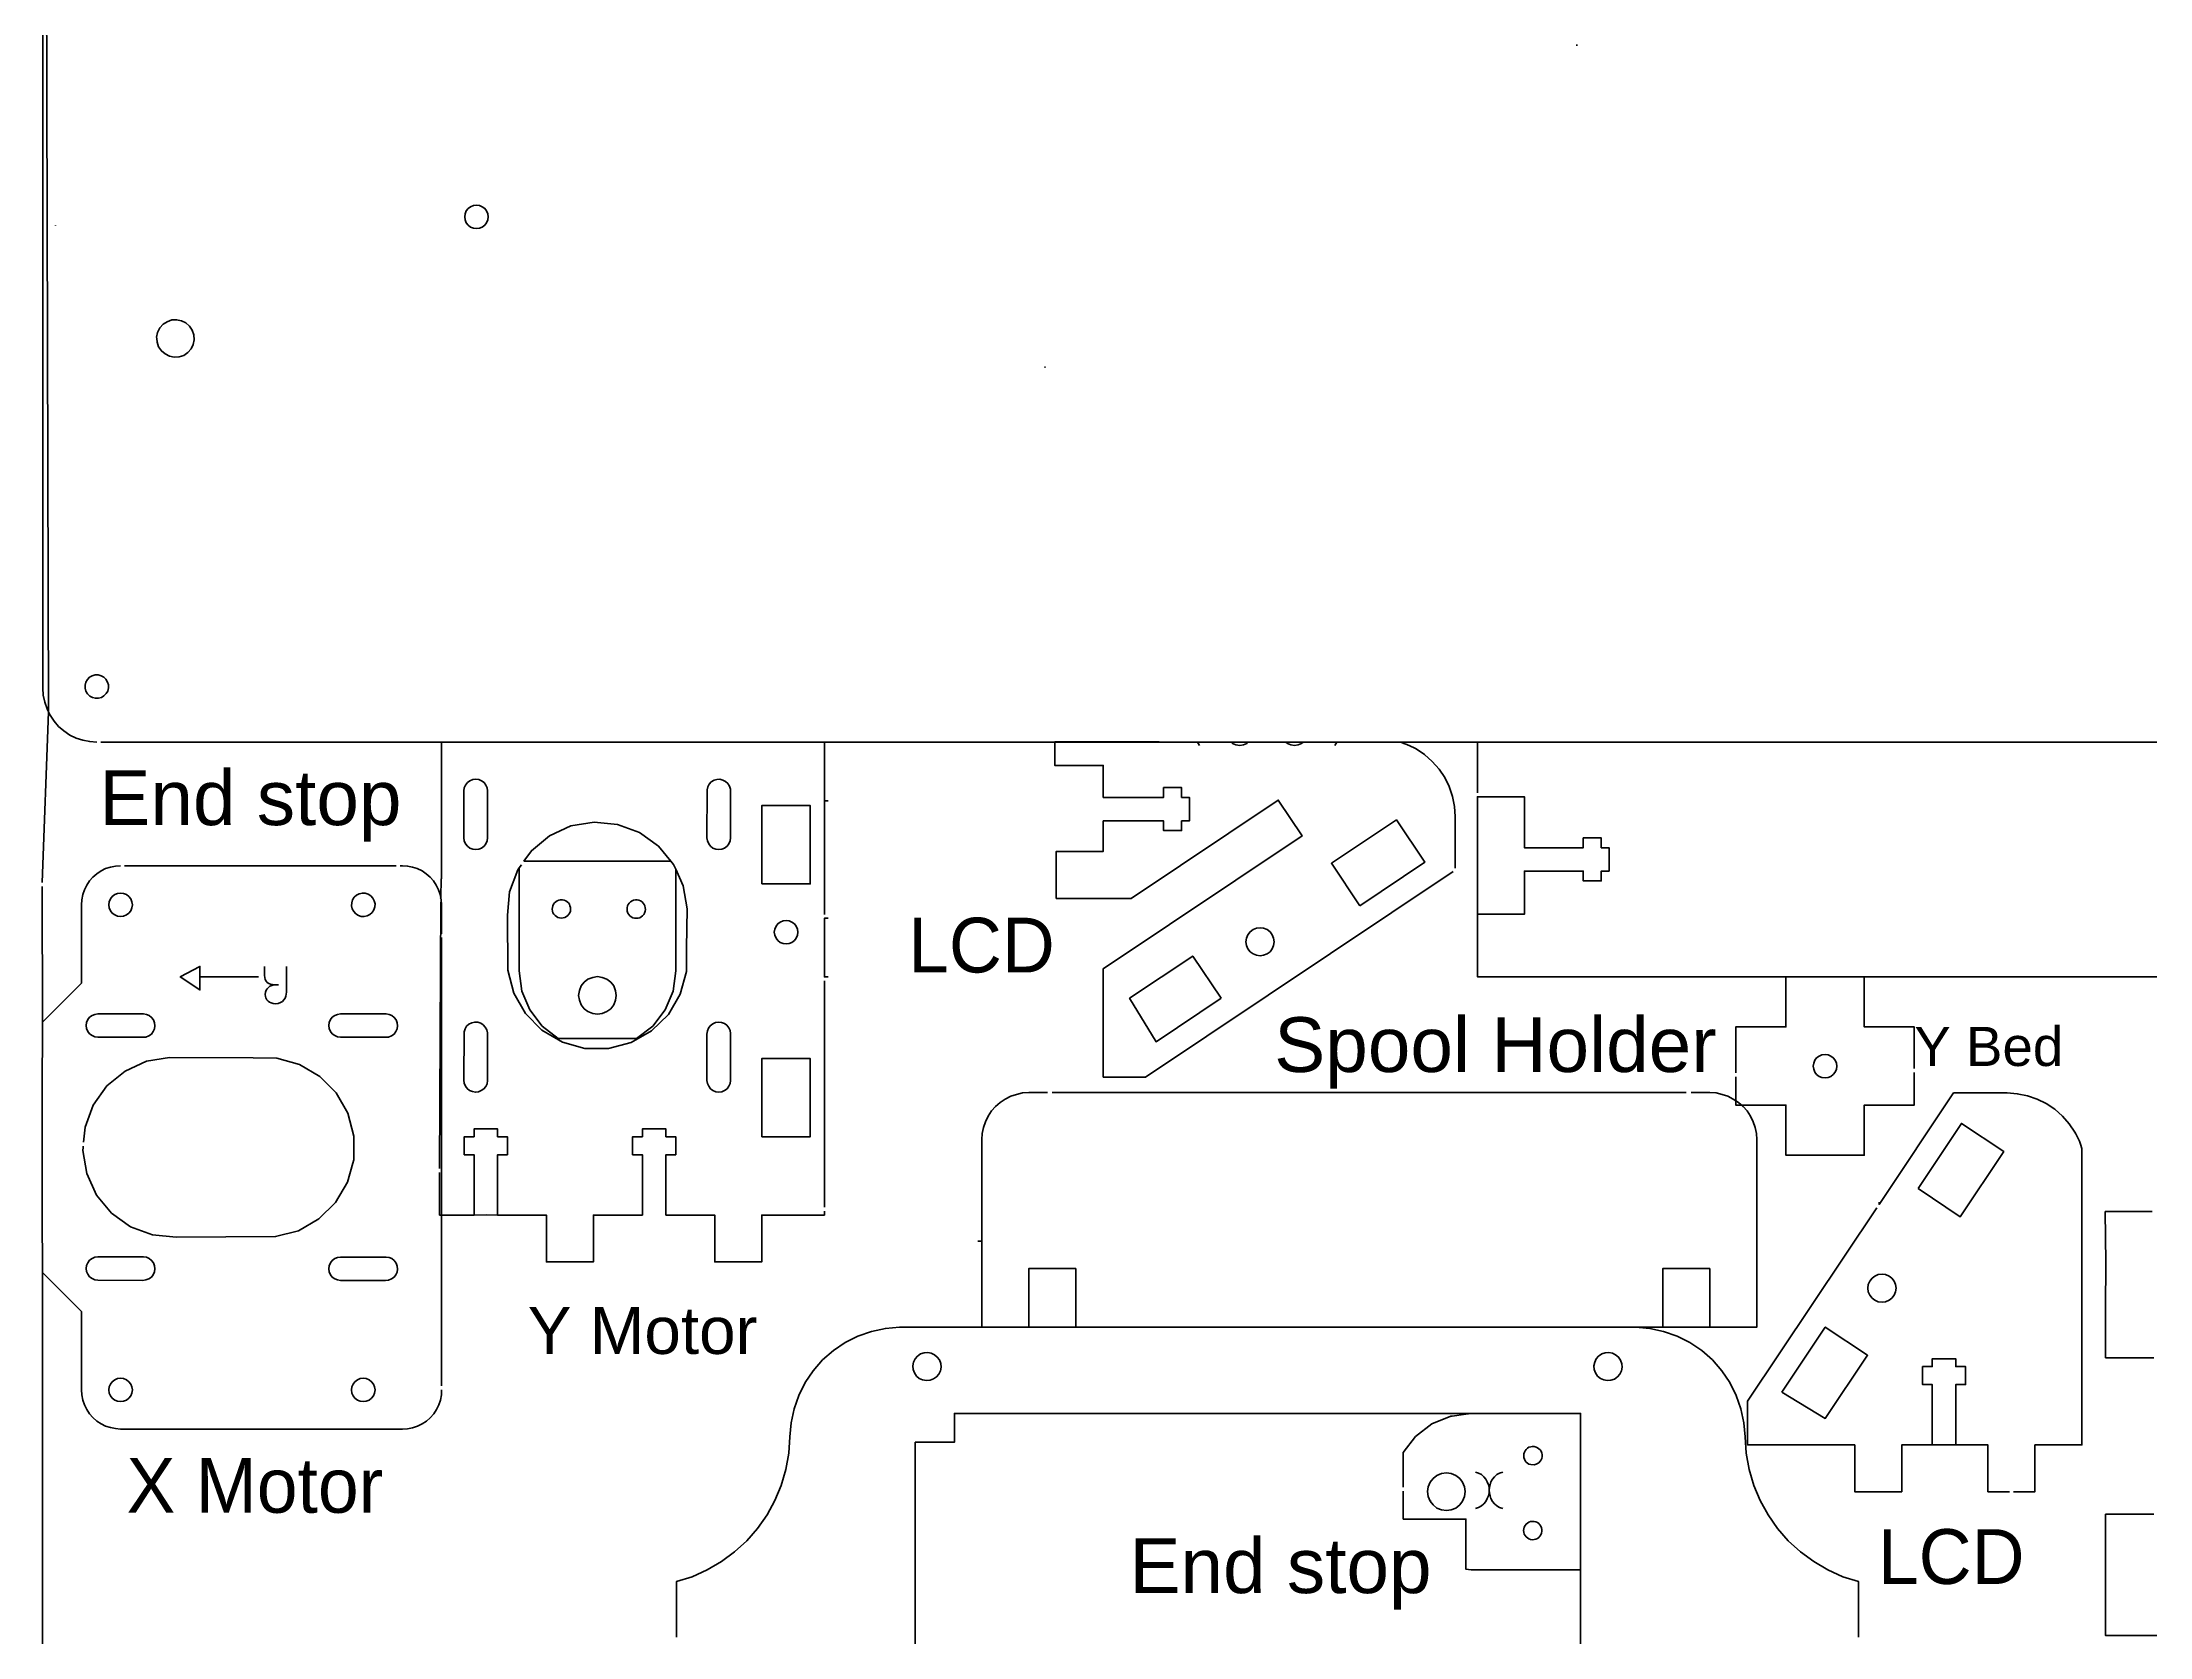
# Model space of a CAD drawing. Extents: x 0 to 1343, y -5 to 600.
# Drawn here: x 808 to 1077.2, y 157.8 to 361.7 of the extents above; entities that cross this region are included whole.
import ezdxf

# ---------------------------------------------------------------- set-up
doc = ezdxf.new("R2010")
doc.units = 0
doc.layers.get('0').update_dxf_attribs({"linetype": 'CONTINUOUS', "true_color": 0xffffff})
doc.layers.add('LAY001', color=7, linetype='CONTINUOUS', true_color=0xffffff)
doc.styles.add('textstyle11', font='')
doc.styles.add('textstyle17', font='')
doc.styles.add('textstyle2', font='')
doc.styles.add('textstyle22', font='')
doc.styles.add('textstyle26', font='')
doc.styles.add('textstyle27', font='')
doc.styles.add('textstyle28', font='')
doc.styles.add('textstyle31', font='')
doc.styles.add('textstyle6', font='')
doc.styles.get('textstyle11').set_extended_font_data('Liberation Sans', italic=True)
doc.styles.get('textstyle17').set_extended_font_data('Liberation Sans', italic=True)
doc.styles.get('textstyle2').set_extended_font_data('Liberation Sans', italic=True)
doc.styles.get('textstyle22').set_extended_font_data('Liberation Sans', italic=True)
doc.styles.get('textstyle26').set_extended_font_data('Liberation Sans', italic=True)
doc.styles.get('textstyle27').set_extended_font_data('Liberation Sans', italic=True)
doc.styles.get('textstyle28').set_extended_font_data('Liberation Sans', italic=True)
doc.styles.get('textstyle31').set_extended_font_data('Liberation Sans', italic=True)
doc.styles.get('textstyle6').set_extended_font_data('Liberation Sans', italic=True)

msp = doc.modelspace()

# ---------------------------------------------------------------- linework, layer by layer
at = {"layer": 'LAY001', "color": 7, "lineweight": 35, "true_color": 0xffffff}
for points in [[(807.975, 574.775), (808.775, 276.05), (808.6, 276.45), (808.3, 277.3), (808.125, 278.175), (808.075, 279.075), (808.075, 279.275), (808.05, 334.7), (808.05, 442.2), (808.05, 452.2), (808.05, 457.2), (808.05, 507.2), (807.975, 574.775), (807.975, 575.275), (807.975, 575.575)], [(1004.1, 361.25), (1003.95, 361.25)], [(809.675, 338.225), (809.675, 338.25)], [(936.15, 320.125), (936, 320.125)], [(807.975, 254.25), (808.775, 276.05), (809, 275.65), (809.5, 274.875), (810.075, 274.2), (810.75, 273.625), (811.5, 273.1), (812.325, 272.7), (813.175, 272.425), (814.05, 272.25), (814.95, 272.175)], [(858.975, 272.175), (815.45, 272.175)], [(988.2, 255.65), (948.925, 229.375), (943.525, 229.375), (943.525, 243.225), (968.925, 260.2), (965.875, 264.775), (947.1, 252.225), (937.525, 252.225), (937.525, 258.225), (942.6, 258.225), (943.525, 258.225), (943.525, 261.825), (943.525, 262.125), (951.225, 262.125), (951.225, 260.875), (953.525, 260.875), (953.525, 262.125), (954.525, 262.125), (954.525, 265.125), (953.525, 265.125), (953.525, 266.375), (951.225, 266.375), (951.225, 265.125), (943.525, 265.125), (943.525, 265.425), (943.525, 269.225), (937.325, 269.225), (937.325, 272.175), (955.3, 272.175), (950.65, 272.225), (948.9, 272.225), (948.4, 272.225), (937.325, 272.225), (937.325, 272.175), (935.3, 272.175), (934.8, 272.175), (907.9, 272.175), (907.4, 272.175), (905, 272.175), (875, 272.175), (858.975, 272.175), (858.975, 258.5), (858.975, 254.8), (858.975, 254.7), (858.925, 254.7), (858.9, 252.325), (858.825, 252.7), (858.625, 253.325), (858.325, 253.9), (857.975, 254.45), (857.525, 254.925), (857.05, 255.375), (856.5, 255.725), (855.9, 256.025), (855.3, 256.225), (854.65, 256.35), (854, 256.4), (853.7, 256.4)], [(907.9, 272.175), (907.9, 272.125), (907.9, 264.675), (907.9, 250.175)], [(959.85, 272.175), (960.05, 272.025), (960.475, 271.85), (960.95, 271.775), (961.425, 271.85), (961.85, 272.025), (962.05, 272.175), (959.85, 272.175), (958.4, 272.2), (957.9, 272.2), (955.575, 272.175), (955.3, 272.175)], [(955.575, 272.175), (955.8, 271.775)], [(966.85, 272.175), (962.05, 272.175)], [(973.35, 272.175), (969.05, 272.175)], [(973.1, 271.775), (973.35, 272.175), (979.7, 272.175), (981.525, 272.175)], [(991.325, 272.2), (981.525, 272.175), (981.925, 272.025), (982.3, 271.9), (983.25, 271.45), (983.475, 271.325), (984.575, 270.6), (985.55, 269.725), (986.425, 268.75), (987.15, 267.675), (987.725, 266.5), (988.15, 265.25), (988.4, 263.975), (988.475, 262.675), (988.475, 256.35), (988.475, 256.075)], [(991.325, 265.7), (991.325, 272.2), (998.85, 272.2), (999.35, 272.2), (1004.375, 272.2), (1004.725, 272.2), (1012.6, 272.2), (1016.125, 272.2), (1016.925, 272.2), (1030.1, 272.2), (1042.6, 272.2), (1052.2, 272.2), (1052.7, 272.2), (1055.1, 272.2), (1063.45, 272.175), (1066.875, 272.175), (1113.95, 272.175), (1114.025, 272.2)], [(908.4, 264.675), (907.9, 264.675)], [(991.325, 250.2), (997.325, 250.2), (997.325, 255.7), (1004.825, 255.7), (1004.825, 254.45), (1007.125, 254.45), (1007.125, 255.7), (1008.125, 255.7), (1008.125, 258.7), (1007.125, 258.7), (1007.125, 259.95), (1004.825, 259.95), (1004.825, 258.7), (997.325, 258.7), (997.325, 265.2), (991.325, 265.2), (991.325, 250.2), (991.325, 242.2), (1030.725, 242.2), (1040.725, 242.2)], [(818, 256.4), (817.35, 256.35), (816.7, 256.225), (816.075, 256.025), (815.5, 255.725), (814.95, 255.375), (814.45, 254.925), (814.025, 254.45), (813.675, 253.9), (813.375, 253.325), (813.175, 252.7), (813.05, 252.05), (813, 251.4), (813, 241.4), (808, 236.4)], [(853.2, 256.4), (849.875, 256.4), (849, 256.4), (844.85, 256.4), (843.8, 256.4), (822.825, 256.4), (818.5, 256.4)], [(869.2, 256.525), (868.9, 256.125), (868.725, 255.875), (867.675, 253.05), (867.4, 250.075), (867.475, 243.025), (868.225, 240.125), (869.725, 237.5), (871.825, 235.375), (874.425, 233.85), (877.3, 233.05), (880.325, 233.05), (883.225, 233.8), (885.825, 235.275), (887.975, 237.4), (889.475, 239.975), (890.275, 242.875), (890.3, 245.875), (890.375, 250.875), (889.875, 253.825), (888.9, 255.975), (888.625, 256.55), (888.3, 256.975)], [(888.9, 255.975), (888.9, 242.975), (888.575, 240.375), (887.575, 237.975), (885.975, 235.9), (883.9, 234.325), (873.9, 234.325), (871.85, 235.9), (870.25, 237.975), (869.25, 240.375), (868.9, 242.975), (868.9, 256.125)], [(808, 137.225), (808, 204.4), (807.975, 211.925), (807.975, 219.75), (807.975, 227.825), (808, 235.9), (808, 236.4), (807.975, 253.75)], [(858.975, 254.7), (858.925, 254.7)], [(858.75, 217.7), (858.9, 251.75)], [(858.9, 252.25), (858.85, 252.25), (858.9, 252.25), (858.9, 252.325), (858.9, 252.25), (858.95, 252.05), (859, 251.4), (859, 250.9), (859, 247.7)], [(908.4, 249.675), (907.9, 249.675), (907.9, 242.175), (908.4, 242.175)], [(859, 247.2), (859, 211.75), (863.15, 211.75)], [(838.15, 241.175), (837.95, 241.175), (837.7, 241.175), (837.625, 241.175), (837.7, 241.175), (837.4, 241.2), (837.15, 241.25), (836.925, 241.35), (836.725, 241.475), (836.575, 241.65), (836.475, 241.85), (836.4, 242.1), (836.375, 242.375), (836.375, 243.525)], [(837.625, 241.175), (837.325, 241.1), (837.075, 241), (836.875, 240.85), (836.7, 240.675), (836.575, 240.475), (836.5, 240.225), (836.475, 239.95), (836.5, 239.7), (836.55, 239.5), (836.675, 239.275), (836.825, 239.1), (837, 238.975), (837.225, 238.85), (837.475, 238.775), (837.75, 238.75), (838.125, 238.8), (838.425, 238.9), (838.675, 239.05), (838.85, 239.25), (839, 239.475), (839.1, 239.725), (839.175, 240.225), (839.175, 243.525)], [(835.625, 242.175), (828.125, 242.175)], [(907.9, 212.75), (907.9, 241.675)], [(1024.325, 229.925), (1024.325, 235.8), (1024.725, 235.8), (1025.225, 235.8), (1030.725, 235.8), (1030.725, 242.2)], [(1090.6, 242.2), (1090.1, 242.2), (1040.725, 242.2), (1040.725, 235.8), (1046.225, 235.8), (1047.125, 235.8), (1047.125, 230.475)], [(813.225, 220.55), (813.2, 220.4), (813.175, 220), (813.675, 217.05), (814.9, 214.3), (816.825, 212), (819.275, 210.25), (822.075, 209.2), (825.075, 208.925), (837.8, 209), (840.7, 209.75), (843.325, 211.25), (845.45, 213.35), (846.975, 215.95), (847.65, 218.375), (847.775, 218.825), (847.775, 220.4), (847.775, 221.825), (847.025, 224.75), (845.55, 227.35), (843.425, 229.475), (840.85, 231), (837.95, 231.8), (834.95, 231.825), (824.25, 231.9), (821.3, 231.4), (818.575, 230.15), (816.25, 228.25), (814.5, 225.8), (813.45, 223), (813.275, 221.05)], [(1047.125, 229.975), (1047.125, 225.8), (1040.725, 225.8), (1040.725, 219.4), (1030.725, 219.4), (1030.725, 225.8), (1024.625, 225.8), (1024.325, 225.8), (1024.325, 226.35), (1024.325, 229.425)], [(936.4, 227.4), (934, 227.4), (933.225, 227.35), (932.45, 227.175), (931.725, 226.925), (931, 226.575), (930.35, 226.15), (929.775, 225.625), (929.25, 225.05), (928.825, 224.4), (928.475, 223.675), (928.225, 222.95), (928.05, 222.175), (928, 221.4), (928, 208.4), (928, 197.4), (934, 197.4), (934, 204.9), (940, 204.9), (940, 197.4), (1011.5, 197.4), (1013.325, 197.25), (1015.1, 196.875), (1016.825, 196.25), (1018.45, 195.45), (1019.975, 194.425), (1021.325, 193.225), (1022.525, 191.85), (1023.55, 190.35), (1024.375, 188.7), (1024.975, 187), (1025.35, 185.2), (1025.5, 183.4), (1025.65, 181.3), (1026.025, 179.225), (1026.625, 177.2), (1027.425, 175.275), (1028.45, 173.425), (1029.65, 171.7), (1031.025, 170.125), (1032.575, 168.7), (1034.275, 167.45), (1036.075, 166.4), (1038, 165.525), (1040, 164.9), (1040, 158.3), (1040, 157.8)], [(937, 227.4), (938, 227.4), (1018, 227.4)], [(1018.6, 227.4), (1021, 227.4), (1021.8, 227.35), (1022.575, 227.175), (1023.3, 226.925), (1024, 226.575), (1024.675, 226.15), (1025.25, 225.625), (1025.775, 225.05), (1026.2, 224.4), (1026.55, 223.675), (1026.8, 222.95), (1026.95, 222.175), (1027, 221.4), (1027, 197.4), (1021, 197.4), (1021, 204.9), (1015, 204.9), (1015, 197.4), (1021, 197.4)], [(1042.625, 213.375), (1042.625, 213.1), (1052.15, 227.35), (1058.975, 227.35), (1060.275, 227.25), (1061.575, 227), (1062.8, 226.575), (1063.975, 226), (1065.075, 225.275), (1066.05, 224.4), (1066.9, 223.425), (1067.625, 222.35), (1067.75, 222.125), (1068.225, 221.175), (1068.35, 220.8), (1068.525, 220.25), (1068.525, 219.05), (1068.525, 202.325), (1068.525, 201.325), (1068.525, 199.925), (1068.525, 199.15), (1068.525, 198.65), (1068.525, 182.375), (1062.525, 182.375), (1062.525, 176.375), (1059.8, 176.375)], [(866.15, 211.75), (872.4, 211.75), (872.4, 205.75), (872.5, 205.75), (872.4, 205.75), (872.5, 205.75), (872.725, 205.75), (875.725, 205.75), (878.4, 205.75), (878.4, 211.75), (884.65, 211.75), (884.65, 219.45), (883.4, 219.45), (883.4, 221.75), (884.65, 221.75), (884.65, 222.75), (887.65, 222.75), (887.65, 221.75), (888.9, 221.75), (888.9, 219.45), (887.65, 219.45), (887.65, 211.75), (893.9, 211.75), (893.9, 205.75), (899.9, 205.75), (899.9, 211.75), (907.9, 211.75), (907.9, 212.25)], [(858.75, 217.2), (858.75, 211.75), (859, 211.75), (859, 189.9)], [(1049.425, 182.375), (1049.125, 182.375), (1047.6, 182.375), (1046.85, 182.375), (1045.525, 182.375), (1045.525, 176.375), (1040.15, 176.375), (1039.525, 176.375), (1039.525, 182.375), (1025.825, 182.375), (1025.825, 187.975), (1042.35, 212.675)], [(1077.525, 212.2), (1072.525, 212.2), (1071.525, 212.2), (1071.575, 205.675), (1071.55, 199.775), (1071.55, 193.5), (1077.725, 193.5)], [(927.5, 208.4), (928, 208.4)], [(859, 189.4), (858.975, 188.75), (858.85, 188.1), (858.65, 187.475), (858.35, 186.875), (858, 186.325), (857.55, 185.85), (857.075, 185.4), (856.525, 185.05), (855.925, 184.75), (855.3, 184.55), (854.65, 184.425), (854, 184.4), (849, 184.4), (818, 184.4), (817.35, 184.45), (816.7, 184.575), (816.075, 184.775), (815.5, 185.075), (814.95, 185.425), (814.45, 185.875), (814.025, 186.35), (813.675, 186.9), (813.375, 187.475), (813.175, 188.1), (813.05, 188.75), (813, 189.4), (813, 199.4), (808, 204.4)], [(928, 197.4), (917.5, 197.4), (915.7, 197.25), (913.9, 196.875), (912.175, 196.25), (910.55, 195.45), (909.05, 194.425), (907.675, 193.225), (906.475, 191.85), (905.45, 190.35), (904.625, 188.7), (904.025, 187), (903.65, 185.2), (903.5, 183.4), (903.35, 181.3), (902.975, 179.225), (902.375, 177.2), (901.575, 175.275), (900.575, 173.425), (899.35, 171.7), (897.975, 170.125), (896.425, 168.7), (894.75, 167.45), (892.925, 166.4), (891, 165.525), (889, 164.9), (889, 158.3), (889, 157.8)], [(940, 197.4), (934, 197.4)], [(1011.5, 197.4), (1015, 197.4)], [(1052.35, 182.375), (1051.35, 182.375), (1049.425, 182.375), (1049.425, 190.075), (1048.175, 190.075), (1048.175, 192.375), (1049.425, 192.375), (1049.425, 193.375), (1052.425, 193.375), (1052.425, 192.375), (1053.675, 192.375), (1053.675, 190.075), (1052.425, 190.075), (1052.425, 182.375), (1052.725, 182.375), (1056.525, 182.375), (1056.525, 176.375), (1059.3, 176.375)], [(1004.5, 166.4), (1004.5, 134.4), (924.5, 134.4), (924.5, 139), (919.65, 139), (919.5, 139), (919.5, 182.7), (924.5, 182.7), (924.5, 186.4), (990.5, 186.4), (989.85, 186.3), (988.075, 186.05), (987.925, 186.05), (985.5, 185.05), (983.425, 183.45), (981.85, 181.4), (981.85, 176.95)], [(981.85, 176.45), (981.85, 172.9), (989.85, 172.9), (989.85, 166.475), (990.5, 166.4), (1004.5, 166.4), (1004.5, 186.4), (990.5, 186.4)], [(991.075, 178.9), (991.475, 178.775), (991.85, 178.575), (992.15, 178.3), (992.4, 178), (992.575, 177.65), (992.725, 177.275), (992.8, 176.925), (992.85, 176.925), (992.925, 177.275), (993.05, 177.65), (993.25, 178), (993.5, 178.3), (993.8, 178.575), (994.15, 178.775), (994.575, 178.9)], [(985.425, 175.2), (985.275, 175.2)], [(994.575, 174.225), (994.15, 174.35), (993.8, 174.575), (993.5, 174.85), (993.25, 175.15), (993.05, 175.5), (992.925, 175.85), (992.85, 176.225), (992.8, 176.225), (992.725, 175.85), (992.575, 175.5), (992.4, 175.15), (992.15, 174.85), (991.85, 174.575), (991.475, 174.35), (991.075, 174.225)], [(1077.725, 173.5), (1071.55, 173.5), (1071.55, 158), (1078.325, 158)]]:
    msp.add_lwpolyline(points, dxfattribs=at)
for points in [[(863.85, 337.875), (864.2, 338.025), (864.525, 338.275), (864.75, 338.575), (864.9, 338.95), (864.95, 339.325), (864.9, 339.725), (864.75, 340.075), (864.525, 340.4), (864.2, 340.625), (863.85, 340.775), (863.45, 340.825), (863.075, 340.775), (862.7, 340.625), (862.4, 340.4), (862.15, 340.075), (862.025, 339.725), (861.95, 339.325), (862.025, 338.95), (862.15, 338.575), (862.4, 338.275), (862.7, 338.025), (863.075, 337.875), (863.45, 337.825)], [(825.475, 321.425), (826.075, 321.625), (826.6, 321.975), (827, 322.45), (827.275, 323.025), (827.4, 323.625), (827.35, 324.225), (827.35, 324.25), (827.35, 324.225), (827.35, 324.25), (827.15, 324.85), (826.8, 325.375), (826.325, 325.775), (825.775, 326.05), (825.15, 326.175), (824.525, 326.15), (823.95, 325.925), (823.425, 325.6), (823, 325.125), (822.725, 324.55), (822.6, 323.95), (822.625, 323.775), (822.65, 323.325), (822.85, 322.725), (823.2, 322.2), (823.675, 321.8), (824.225, 321.525), (824.85, 321.4)], [(815.175, 277.8), (815.55, 277.9), (815.875, 278.1), (816.15, 278.4), (816.35, 278.725), (816.45, 279.125), (816.45, 279.5), (816.325, 279.875), (816.125, 280.225), (815.85, 280.5), (815.5, 280.675), (815.125, 280.775), (814.75, 280.775), (814.35, 280.675), (814.025, 280.475), (813.75, 280.175), (813.55, 279.85), (813.475, 279.45), (813.475, 279.075), (813.575, 278.7), (813.775, 278.35), (814.05, 278.075), (814.4, 277.9), (814.775, 277.8)], [(967.95, 271.775), (967.475, 271.85), (967.05, 272.025), (966.85, 272.175), (969.05, 272.175), (968.85, 272.025), (968.425, 271.85)], [(863.35, 258.45), (863.75, 258.5), (864.1, 258.65), (864.425, 258.9), (864.65, 259.2), (864.8, 259.575), (864.85, 259.95), (864.85, 265.95), (864.8, 266.35), (864.65, 266.7), (864.425, 267.025), (864.1, 267.25), (863.75, 267.4), (863.35, 267.45), (862.975, 267.4), (862.6, 267.25), (862.3, 267.025), (862.05, 266.7), (861.9, 266.35), (861.85, 265.95), (861.85, 259.95), (861.9, 259.575), (862.05, 259.2), (862.3, 258.9), (862.6, 258.65), (862.975, 258.5)], [(894.8, 258.5), (895.15, 258.65), (895.475, 258.9), (895.7, 259.2), (895.85, 259.575), (895.9, 259.95), (895.9, 266.2), (895.775, 266.575), (895.575, 266.9), (895.275, 267.175), (894.925, 267.35), (894.55, 267.45), (894.175, 267.425), (893.8, 267.325), (893.45, 267.1), (893.2, 266.825), (893, 266.475), (892.925, 266.1), (892.9, 259.95), (892.975, 259.575), (893.125, 259.2), (893.35, 258.9), (893.65, 258.65), (894.025, 258.5), (894.4, 258.45)], [(899.9, 254.075), (899.9, 264.075), (906.1, 264.075), (906.1, 254.075)], [(869.525, 256.975), (870.475, 258.3), (872.8, 260.225), (875.525, 261.475), (878.475, 261.95), (881.475, 261.675), (884.275, 260.625), (886.725, 258.875), (888.3, 256.975)], [(976.275, 251.275), (984.6, 256.85), (980.975, 262.25), (972.675, 256.7)], [(818, 249.9), (818.375, 249.95), (818.75, 250.1), (819.05, 250.35), (819.3, 250.65), (819.45, 251), (819.5, 251.4), (819.45, 251.8), (819.3, 252.15), (819.05, 252.45), (818.75, 252.7), (818.375, 252.85), (818, 252.9), (817.6, 252.85), (817.25, 252.7), (816.925, 252.45), (816.7, 252.15), (816.55, 251.8), (816.5, 251.4), (816.55, 251), (816.7, 250.65), (816.925, 250.35), (817.25, 250.1), (817.6, 249.95)], [(849.125, 249.9), (849.5, 250), (849.85, 250.175), (850.15, 250.425), (850.35, 250.775), (850.475, 251.15), (850.5, 251.525), (850.4, 251.925), (850.225, 252.25), (849.95, 252.55), (849.625, 252.75), (849.25, 252.875), (848.875, 252.9), (848.475, 252.8), (848.125, 252.625), (847.85, 252.375), (847.625, 252.025), (847.525, 251.65), (847.5, 251.275), (847.575, 250.875), (847.775, 250.55), (848.025, 250.25), (848.375, 250.05), (848.725, 249.925), (849, 249.9)], [(874.075, 249.725), (873.85, 249.775), (873.675, 249.9), (873.5, 250.025), (873.35, 250.2), (873.225, 250.375), (873.175, 250.6), (873.125, 250.825), (873.15, 251.05), (873.2, 251.275), (873.3, 251.475), (873.425, 251.65), (873.575, 251.8), (873.75, 251.925), (873.975, 252), (874.175, 252.05), (874.425, 252.05), (874.65, 252), (874.85, 251.925), (875.025, 251.8), (875.2, 251.65), (875.325, 251.475), (875.4, 251.275), (875.475, 251.05), (875.45, 250.6), (875.375, 250.375), (875.25, 250.2), (875.125, 250.025), (874.95, 249.9), (874.75, 249.775), (874.525, 249.725), (874.3, 249.7)], [(883.875, 249.675), (883.65, 249.7), (883.425, 249.75), (883.225, 249.875), (883.05, 250), (882.925, 250.175), (882.8, 250.35), (882.725, 250.575), (882.7, 250.8), (882.7, 251.025), (882.75, 251.25), (882.85, 251.45), (882.975, 251.625), (883.15, 251.775), (883.325, 251.9), (883.525, 251.975), (883.75, 252.025), (883.975, 252.025), (884.2, 251.975), (884.425, 251.9), (884.6, 251.775), (884.75, 251.625), (884.875, 251.45), (884.975, 251.25), (885.025, 251.025), (885.05, 250.8), (885, 250.575), (884.925, 250.35), (884.825, 250.175), (884.675, 250), (884.5, 249.875), (884.325, 249.75), (884.1, 249.7)], [(903, 246.4), (903.4, 246.45), (903.75, 246.6), (904.075, 246.85), (904.3, 247.15), (904.45, 247.525), (904.5, 247.9), (904.45, 248.3), (904.3, 248.65), (904.075, 248.975), (903.75, 249.2), (903.4, 249.35), (903, 249.4), (902.625, 249.35), (902.25, 249.2), (901.95, 248.975), (901.725, 248.65), (901.575, 248.3), (901.5, 247.9), (901.575, 247.525), (901.725, 247.15), (901.95, 246.85), (902.25, 246.6), (902.625, 246.45)], [(963.075, 244.95), (962.65, 245.125), (962.275, 245.4), (961.975, 245.775), (961.8, 246.2), (961.75, 246.675), (961.8, 247.15), (961.975, 247.575), (962.275, 247.95), (962.65, 248.225), (963.075, 248.425), (963.55, 248.475), (964, 248.425), (964.45, 248.225), (964.825, 247.95), (965.1, 247.575), (965.275, 247.15), (965.35, 246.675), (965.275, 246.2), (965.1, 245.775), (964.825, 245.4), (964.45, 245.125), (964, 244.95), (963.55, 244.875)], [(828.125, 242.175), (828.125, 243.525), (825.625, 242.175), (828.125, 240.525)], [(958.575, 239.45), (954.95, 244.85), (946.875, 239.45), (950.275, 233.9)], [(879.525, 237.5), (880.1, 237.75), (880.6, 238.125), (881, 238.625), (881.225, 239.2), (881.3, 239.825), (881.225, 240.425), (881, 241.025), (880.6, 241.525), (880.1, 241.9), (879.525, 242.125), (878.9, 242.225), (878.3, 242.125), (877.7, 241.9), (877.225, 241.525), (876.825, 241.025), (876.6, 240.45), (876.5, 239.825), (876.6, 239.2), (876.825, 238.625), (877.225, 238.125), (877.7, 237.75), (878.3, 237.5), (878.9, 237.425)], [(820.85, 234.475), (821.225, 234.5), (821.6, 234.65), (821.925, 234.875), (822.15, 235.2), (822.325, 235.55), (822.375, 235.925), (822.325, 236.325), (822.2, 236.7), (821.95, 237), (821.65, 237.25), (821.3, 237.4), (820.9, 237.475), (815.075, 237.45), (814.7, 237.4), (814.35, 237.25), (814.025, 237.025), (813.8, 236.725), (813.65, 236.35), (813.6, 235.975), (813.65, 235.575), (813.8, 235.225), (814.025, 234.925), (814.35, 234.675), (814.7, 234.525), (815.075, 234.475)], [(851.85, 234.475), (852.225, 234.5), (852.6, 234.65), (852.925, 234.875), (853.15, 235.2), (853.325, 235.55), (853.375, 235.925), (853.325, 236.325), (853.2, 236.7), (852.95, 237), (852.65, 237.25), (852.3, 237.4), (851.9, 237.475), (846.075, 237.45), (845.7, 237.4), (845.35, 237.25), (845.025, 237.025), (844.8, 236.725), (844.65, 236.35), (844.6, 235.975), (844.65, 235.575), (844.8, 235.225), (845.025, 234.925), (845.35, 234.675), (845.7, 234.525), (846.075, 234.475)], [(863.725, 227.5), (864.075, 227.65), (864.4, 227.875), (864.65, 228.175), (864.8, 228.525), (864.85, 228.925), (864.85, 235.05), (864.775, 235.425), (864.575, 235.775), (864.325, 236.05), (864, 236.275), (863.625, 236.4), (863.225, 236.4), (862.85, 236.325), (862.5, 236.15), (862.2, 235.875), (862, 235.55), (861.875, 235.175), (861.85, 228.975), (861.9, 228.6), (862.05, 228.225), (862.275, 227.925), (862.575, 227.675), (862.95, 227.525), (863.325, 227.45)], [(894.4, 227.45), (894.8, 227.5), (895.15, 227.65), (895.475, 227.9), (895.7, 228.2), (895.85, 228.575), (895.9, 228.95), (895.9, 234.9), (895.9, 234.95), (895.9, 234.9), (895.9, 234.95), (895.85, 235.325), (895.7, 235.675), (895.45, 236), (895.15, 236.225), (894.775, 236.375), (894.375, 236.4), (894, 236.35), (893.65, 236.2), (893.325, 235.95), (893.1, 235.625), (892.95, 235.275), (892.9, 234.875), (892.9, 228.95), (892.975, 228.575), (893.125, 228.2), (893.35, 227.9), (893.65, 227.65), (894.025, 227.5)], [(899.9, 221.75), (899.9, 231.75), (906.1, 231.75), (906.1, 221.75)], [(1036.1, 229.325), (1036.475, 229.475), (1036.775, 229.725), (1037.025, 230.025), (1037.175, 230.4), (1037.225, 230.775), (1037.175, 231.175), (1037.025, 231.525), (1036.775, 231.85), (1036.475, 232.075), (1036.1, 232.225), (1035.725, 232.275), (1035.325, 232.225), (1034.975, 232.075), (1034.65, 231.85), (1034.425, 231.525), (1034.275, 231.175), (1034.225, 230.775), (1034.275, 230.4), (1034.425, 230.025), (1034.65, 229.725), (1034.975, 229.475), (1035.325, 229.325), (1035.725, 229.275)], [(864.725, 211.775), (863.15, 211.75), (863.15, 219.45), (861.9, 219.45), (861.9, 221.75), (863.15, 221.75), (863.15, 222.75), (866.15, 222.75), (866.15, 221.75), (867.4, 221.75), (867.4, 219.45), (866.15, 219.45), (866.15, 211.75)], [(1047.6, 215.15), (1053.15, 223.45), (1058.55, 219.85), (1053, 211.525)], [(820.85, 203.4), (821.225, 203.45), (821.6, 203.6), (821.925, 203.825), (822.15, 204.125), (822.325, 204.5), (822.375, 204.875), (822.325, 205.275), (822.2, 205.625), (821.95, 205.95), (821.65, 206.2), (821.3, 206.35), (820.9, 206.4), (815.075, 206.4), (814.7, 206.35), (814.35, 206.2), (814.025, 205.975), (813.8, 205.65), (813.65, 205.3), (813.6, 204.925), (813.65, 204.525), (813.8, 204.175), (814.025, 203.85), (814.35, 203.625), (814.7, 203.475), (815.075, 203.425)], [(851.85, 203.375), (852.225, 203.425), (852.6, 203.575), (852.925, 203.8), (853.15, 204.1), (853.325, 204.45), (853.375, 204.85), (853.325, 205.225), (853.2, 205.6), (852.95, 205.925), (852.65, 206.175), (852.3, 206.325), (851.9, 206.375), (846.075, 206.375), (845.7, 206.325), (845.35, 206.175), (845.025, 205.95), (844.8, 205.625), (844.65, 205.275), (844.6, 204.875), (844.65, 204.5), (844.8, 204.125), (845.025, 203.825), (845.35, 203.6), (845.7, 203.45), (846.075, 203.4)], [(1043.45, 200.675), (1043.9, 200.85), (1044.25, 201.125), (1044.55, 201.5), (1044.725, 201.925), (1044.8, 202.4), (1044.725, 202.875), (1044.55, 203.3), (1044.25, 203.675), (1043.9, 203.95), (1043.45, 204.15), (1043, 204.2), (1042.525, 204.15), (1042.1, 203.95), (1041.725, 203.675), (1041.425, 203.3), (1041.25, 202.875), (1041.2, 202.4), (1041.25, 201.925), (1041.425, 201.5), (1041.725, 201.125), (1042.1, 200.85), (1042.525, 200.675), (1043, 200.6)], [(1030.2, 189.125), (1035.75, 197.425), (1041.15, 193.825), (1035.75, 185.75)], [(922.525, 191.425), (922.725, 191.85), (922.8, 192.3), (922.775, 192.775), (922.6, 193.225), (922.325, 193.6), (921.975, 193.9), (921.55, 194.1), (921.1, 194.2), (920.625, 194.15), (920.175, 194), (919.8, 193.725), (919.5, 193.35), (919.3, 192.925), (919.2, 192.475), (919.25, 192), (919.4, 191.575), (919.675, 191.175), (920.025, 190.875), (920.45, 190.675), (920.925, 190.6), (921.4, 190.625), (921.825, 190.8), (922.225, 191.05)], [(1007.9, 190.6), (1008.375, 190.625), (1008.825, 190.775), (1009.2, 191.05), (1009.525, 191.4), (1009.725, 191.825), (1009.8, 192.3), (1009.775, 192.75), (1009.6, 193.2), (1009.35, 193.6), (1008.975, 193.9), (1008.575, 194.1), (1008.1, 194.175), (1007.625, 194.15), (1007.2, 194), (1006.8, 193.725), (1006.5, 193.375), (1006.3, 192.95), (1006.2, 192.475), (1006.25, 192.025), (1006.4, 191.575), (1006.675, 191.175), (1007.025, 190.875), (1007.45, 190.675)], [(818, 187.9), (818.375, 187.95), (818.75, 188.1), (819.05, 188.35), (819.3, 188.65), (819.45, 189), (819.5, 189.4), (819.45, 189.8), (819.3, 190.15), (819.05, 190.45), (818.75, 190.7), (818.375, 190.85), (818, 190.9), (817.6, 190.85), (817.25, 190.7), (816.925, 190.45), (816.7, 190.15), (816.55, 189.8), (816.5, 189.4), (816.55, 189), (816.7, 188.65), (816.925, 188.35), (817.25, 188.1), (817.6, 187.95)], [(849, 187.9), (849.375, 187.95), (849.75, 188.1), (850.05, 188.35), (850.3, 188.65), (850.45, 189), (850.5, 189.4), (850.45, 189.8), (850.3, 190.15), (850.05, 190.45), (849.75, 190.7), (849.375, 190.85), (849, 190.9), (848.6, 190.85), (848.25, 190.7), (847.925, 190.45), (847.7, 190.15), (847.55, 189.8), (847.5, 189.4), (847.55, 189), (847.7, 188.65), (847.925, 188.35), (848.25, 188.1), (848.6, 187.95)], [(998.125, 179.85), (997.9, 179.925), (997.725, 180.05), (997.55, 180.175), (997.425, 180.35), (997.325, 180.55), (997.25, 180.775), (997.225, 181), (997.25, 181.225), (997.325, 181.45), (997.425, 181.625), (997.55, 181.8), (997.725, 181.95), (997.9, 182.075), (998.125, 182.125), (998.35, 182.175), (998.575, 182.15), (998.8, 182.1), (999, 182), (999.175, 181.875), (999.325, 181.725), (999.45, 181.55), (999.525, 181.325), (999.575, 181.125), (999.575, 180.875), (999.525, 180.65), (999.45, 180.45), (999.325, 180.275), (999.175, 180.1), (999, 179.975), (998.8, 179.9), (998.575, 179.825)], [(987.975, 174.075), (988.55, 174.3), (989.05, 174.7), (989.425, 175.2), (989.675, 175.775), (989.75, 176.4), (989.675, 177), (989.425, 177.6), (989.05, 178.075), (988.55, 178.475), (987.975, 178.7), (987.35, 178.8), (986.725, 178.7), (986.15, 178.475), (985.65, 178.075), (985.275, 177.6), (985.025, 177), (984.95, 176.4), (985.025, 175.775), (985.275, 175.2), (985.65, 174.7), (986.15, 174.3), (986.725, 174.075), (987.35, 174)], [(992.825, 176.575), (992.85, 176.925), (992.8, 176.925), (992.825, 176.575), (992.85, 176.225), (992.8, 176.225)], [(998.325, 170.25), (998.1, 170.3), (997.875, 170.375), (997.7, 170.475), (997.525, 170.625), (997.4, 170.8), (997.3, 170.975), (997.225, 171.2), (997.2, 171.425), (997.225, 171.65), (997.3, 171.875), (997.4, 172.075), (997.525, 172.25), (997.7, 172.375), (997.875, 172.5), (998.1, 172.575), (998.325, 172.6), (998.55, 172.6), (998.775, 172.55), (998.975, 172.45), (999.15, 172.325), (999.3, 172.15), (999.425, 171.975), (999.5, 171.775), (999.55, 171.55), (999.55, 171.325), (999.5, 171.1), (999.425, 170.875), (999.3, 170.7), (999.15, 170.55), (998.975, 170.425), (998.775, 170.325), (998.55, 170.275)]]:
    msp.add_lwpolyline(points, close=True, dxfattribs=at)

# ---------------------------------------------------------------- texts
at = {"char_height": 1, "attachment_point": 1, "line_spacing_factor": 2}
for s, insert, style in [('\\fLiberation Sans|b0|i0|c0|p0;\\H7;End stop', (815.281, 268.584), 'textstyle28'), ('\\fDenemo|b0|i0|c0|p0;\\H7;LCD', (918.6, 249.75), 'textstyle6'), ('\\fDenemo|b0|i0|c0|p0;\\H7;LCD', (918.6, 249.75), 'textstyle26'), ('\\fLiberation Sans|b0|i0|c0|p0;\\H7;Spool Holder', (965.357, 237.033), 'textstyle31'), ('\\fLiberation Sans|b0|i0|c0|p0;\\H5;Y Bed', (1047.125, 235.8), 'textstyle11'), ('\\fLiberation Sans|b0|i0|c0|p0;\\H6;Y Motor', (870, 200), 'textstyle17'), ('\\fDenemo|b0|i0|c0|p0;\\H7;X Motor', (818.75, 180.7), 'textstyle2'), ('\\fLiberation Sans|b0|i0|c0|p0;\\H7;End stop', (946.863, 170.432), 'textstyle22'), ('\\fDenemo|b0|i0|c0|p0;\\H7;LCD', (1042.475, 171.6), 'textstyle27')]:
    msp.add_mtext(s, dxfattribs=dict(at, insert=insert, style=style))

doc.saveas('drawing.dxf')
